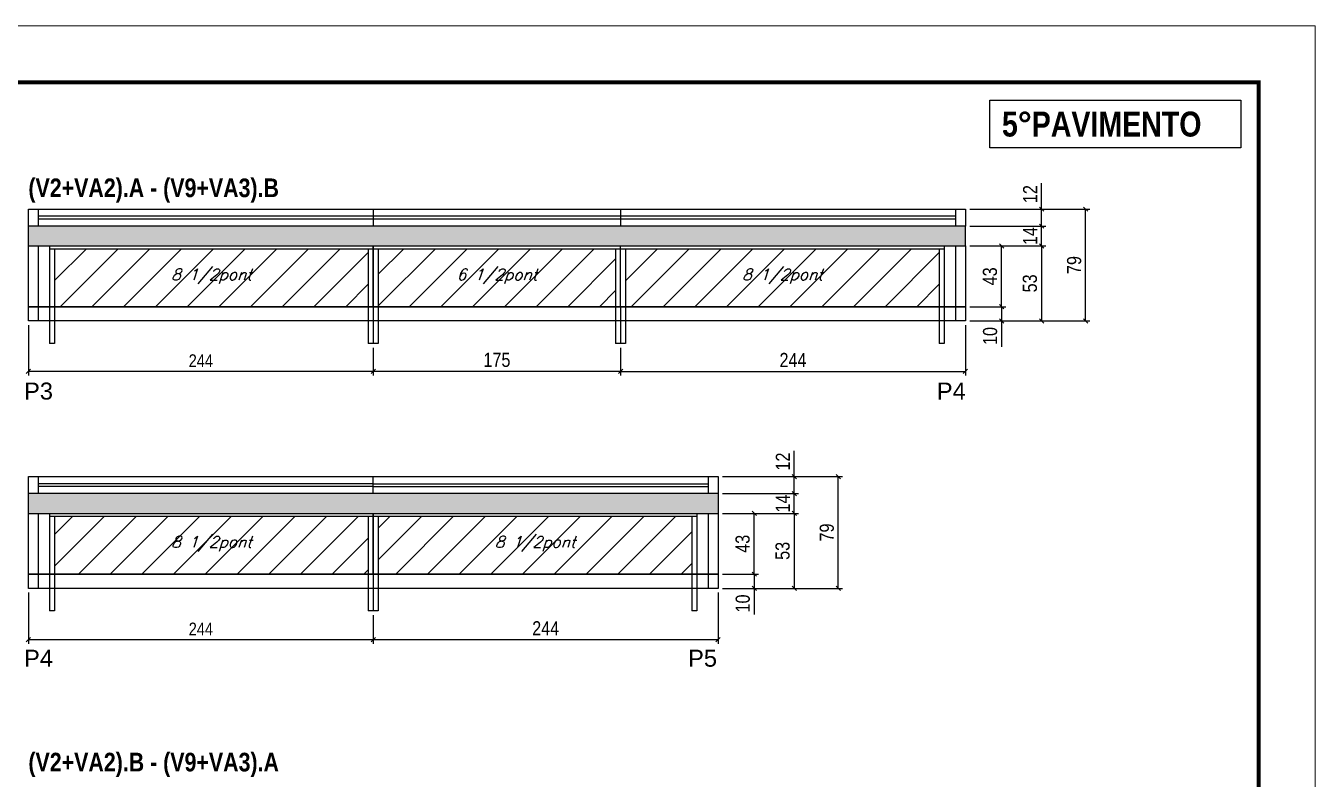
# Model space of a CAD drawing. Extents: x 3330 to 22105, y 1197 to 30204.
# Drawn here: x 18187 to 19100, y 21240 to 21773 of the extents above; entities that cross this region are included whole.
import ezdxf

# ---------------------------------------------------------------- set-up
doc = ezdxf.new("R2010")
doc.units = 0
doc.linetypes.add('DASHED', pattern=[0.75, 0.5, -0.25])
for name, color, linetype in [('5', 5, 'Continuous'), ('COTA', 241, 'Continuous'), ('NOMENCLATURA', 7, 'Continuous'), ('Painéis', 200, 'Continuous'), ('SARR_2.2x7', 40, 'Continuous'), ('SARR_3.5x7', 81, 'Continuous'), ('SARR_EDITAR', 141, 'Continuous'), ('texto', 7, 'Continuous')]:
    doc.layers.add(name, color=color, linetype=linetype)
for name, color, linetype, lineweight in [('Folhas', 255, 'Continuous', 9), ('Hachura', 251, 'Continuous', 9), ('SARRAFO DE PRESSAO', 251, 'DASHED', 9)]:
    doc.layers.add(name, color=color, linetype=linetype, lineweight=lineweight)
doc.styles.add('COTA TECNICA', font='techl___.ttf', dxfattribs={"height": 10})
doc.styles.add('COTA TECNICA-50', font='techl___.ttf', dxfattribs={"height": 9})
doc.styles.add('Romans', font='romans.shx')
doc.styles.get("Standard").update_dxf_attribs({"font": 'arial.ttf'})
doc.styles.add('TECNICA', font='techb___.ttf', dxfattribs={"height": 10})
doc.dimstyles.new('COTA PAINEL-50', dxfattribs={"dimtxt": 9, "dimasz": 3, "dimexe": 3, "dimexo": 3, "dimgap": 3, "dimtad": 1, "dimdec": 1, "dimzin": 12, "dimdsep": 46, "dimtxsty": 'COTA TECNICA-50', "dimblk1": 'OBLIQUE', "dimblk2": 'OBLIQUE', "dimsah": 1, "dimcen": 0.9, "dimclrd": 4, "dimclre": 4, "dimclrt": 240, "dimadec": 1, "dimazin": 3, "dimtfac": 1, "dimtdec": 1, "dimtmove": 0, "dimatfit": 3, "dimfxl": 1, "dimtolj": 1, "dimtzin": 12, "dimarcsym": 0})
doc.dimstyles.new('PAINEL', dxfattribs={"dimtxt": 10, "dimasz": 3, "dimexe": 3, "dimexo": 3, "dimgap": 3, "dimtad": 1, "dimdec": 1, "dimzin": 12, "dimdsep": 46, "dimtxsty": 'COTA TECNICA', "dimblk1": 'OBLIQUE', "dimblk2": 'OBLIQUE', "dimsah": 1, "dimcen": 0.9, "dimclrd": 4, "dimclre": 4, "dimclrt": 240, "dimadec": 1, "dimazin": 3, "dimtfac": 1, "dimtdec": 1, "dimtmove": 0, "dimatfit": 3, "dimfxl": 1, "dimtolj": 1, "dimtzin": 12, "dimarcsym": 0})
pattern_1 = [(45, (-116174.941, -6575.657), (-11.2253202, 11.2253202), [])]
pattern_2 = [(50, (-116174.9415, -6575.6573), (5.46554007, -0.47817257), [0.5715, -6.2865]), (355, (-116174.9415, -6575.657), (-1.05730264, 5.73170536), [0.4572, -5.02921753]), (100.4514447, (-116174.486, -6575.697), (4.40823741, 5.25353256), [0.48570026, -5.34270734]), (46.1842, (-116174.9415, -6574.133), (8.13237123, -1.26126984), [0.85725, -9.42975]), (96.6355576, (-116174.264, -6574.238), (7.122124, 7.42278374), [0.7285507, -8.01406824]), (351.184151, (-116174.9415, -6574.133), (7.122124, 7.42278374), [0.685799, -7.54379196]), (21, (-116174.1795, -6574.5143), (4.54843174, -3.06795595), [0.5715, -6.2865]), (326, (-116174.1795, -6574.514), (1.85406085, 5.52563898), [0.4572, -5.0292]), (71.451445, (-116173.8004, -6574.77), (6.40249258, 2.45768307), [0.48570026, -5.34269813]), (37.5, (-116174.9415, -6575.6573), (0.092658098, 2.536651166), [0, -4.96824, 0, -5.1054, 0, -5.04825]), (7.5, (-116174.9415, -6575.6573), (2.004589875, 3.005417245), [0, -2.91084, 0, -4.85394, 0, -1.92405]), (327.5, (-116176.6407, -6575.6573), (4.067717855, -0.17186232), [0, -1.905, 0, -5.9436, 0, -7.8867]), (317.5, (-116177.4027, -6575.6573), (4.44387544, 0.76279473), [0, -2.4765, 0, -3.94716, 0, -5.6007])]

# ---------------------------------------------------------------- blocks, each defined once
blk = doc.blocks.new('9999999999')
at = {"layer": 'Folhas'}
blk.add_lwpolyline([(98138.98, 34190.21), (99623.98, 34190.21), (99623.98, 35240.21), (98138.98, 35240.21)], close=True, dxfattribs=at)
at = {"layer": 'Folhas', "color": 30, "const_width": 3}
blk.add_lwpolyline([(98213.98, 34230.21), (99583.98, 34230.21), (99583.98, 35200.21), (98213.98, 35200.21)], close=True, dxfattribs=at)
blk = doc.blocks.new('_Oblique')
at = {"color": 0, "linetype": 'ByBlock', "lineweight": -2}
blk.add_line((-0.5, -0.5), (0.5, 0.5), dxfattribs=at)
blk = doc.blocks.new('*D2646')
at = {"layer": 'COTA', "color": 4, "linetype": 'ByBlock', "lineweight": -2, "transparency": 16777216}
for p, q in [((18189.07, 21561.39), (18189.07, 21525.66)), ((18433.07, 21545.39), (18433.07, 21525.66)), ((18433.07, 21528.66), (18189.07, 21528.66))]:
    blk.add_line(p, q, dxfattribs=at)
at = {"layer": 'Defpoints', "color": 0, "linetype": 'ByBlock', "transparency": 16777216}
for p in [(18189.07, 21564.39), (18433.07, 21548.39), (18189.07, 21528.66)]:
    blk.add_point(p, dxfattribs=at)
at = {"layer": 'COTA', "color": 4, "linetype": 'ByBlock', "lineweight": -2, "transparency": 16777216, "xscale": 3, "yscale": 3, "zscale": 3, "rotation": 180}
blk.add_blockref('_Oblique', (18189.07, 21528.66), dxfattribs=at)
at = {"layer": 'COTA', "color": 4, "linetype": 'ByBlock', "lineweight": -2, "transparency": 16777216, "xscale": 3, "yscale": 3, "zscale": 3}
blk.add_blockref('_Oblique', (18433.07, 21528.66), dxfattribs=at)
at = {"layer": 'COTA', "color": 240, "linetype": 'ByBlock', "transparency": 16777216, "insert": (18311.07, 21536.23), "char_height": 9, "attachment_point": 5, "style": 'COTA TECNICA-50'}
blk.add_mtext('\\A1;244', dxfattribs=at)
blk = doc.blocks.new('*D2647')
at = {"layer": 'COTA', "color": 4, "linetype": 'ByBlock', "lineweight": -2, "transparency": 16777216}
for p, q in [((18433.07, 21545.39), (18433.07, 21525.66)), ((18608.07, 21545.39), (18608.07, 21525.66)), ((18608.07, 21528.66), (18433.07, 21528.66))]:
    blk.add_line(p, q, dxfattribs=at)
at = {"layer": 'Defpoints', "color": 0, "linetype": 'ByBlock', "transparency": 16777216}
for p in [(18433.07, 21548.39), (18608.07, 21548.39), (18433.07, 21528.66)]:
    blk.add_point(p, dxfattribs=at)
at = {"layer": 'COTA', "color": 4, "linetype": 'ByBlock', "lineweight": -2, "transparency": 16777216, "xscale": 3, "yscale": 3, "zscale": 3, "rotation": 180}
blk.add_blockref('_Oblique', (18433.07, 21528.66), dxfattribs=at)
at = {"layer": 'COTA', "color": 4, "linetype": 'ByBlock', "lineweight": -2, "transparency": 16777216, "xscale": 3, "yscale": 3, "zscale": 3}
blk.add_blockref('_Oblique', (18608.07, 21528.66), dxfattribs=at)
at = {"layer": 'COTA', "color": 240, "linetype": 'ByBlock', "transparency": 16777216, "insert": (18520.57, 21536.77), "char_height": 10, "attachment_point": 5, "style": 'COTA TECNICA'}
blk.add_mtext('\\A1;175', dxfattribs=at)
blk = doc.blocks.new('*D2093')
at = {"layer": 'COTA', "color": 4, "linetype": 'ByBlock', "lineweight": -2, "transparency": 16777216}
for p, q in [((18852.07, 21561.39), (18852.07, 21525.66)), ((18608.07, 21545.39), (18608.07, 21525.66)), ((18608.07, 21528.66), (18852.07, 21528.66))]:
    blk.add_line(p, q, dxfattribs=at)
at = {"layer": 'Defpoints', "color": 0, "linetype": 'ByBlock', "transparency": 16777216}
for p in [(18852.07, 21564.39), (18608.07, 21548.39), (18852.07, 21528.66)]:
    blk.add_point(p, dxfattribs=at)
at = {"layer": 'COTA', "color": 4, "linetype": 'ByBlock', "lineweight": -2, "transparency": 16777216, "xscale": 3, "yscale": 3, "zscale": 3, "rotation": 180}
blk.add_blockref('_Oblique', (18608.07, 21528.66), dxfattribs=at)
at = {"layer": 'COTA', "color": 4, "linetype": 'ByBlock', "lineweight": -2, "transparency": 16777216, "xscale": 3, "yscale": 3, "zscale": 3}
blk.add_blockref('_Oblique', (18852.07, 21528.66), dxfattribs=at)
at = {"layer": 'COTA', "color": 240, "linetype": 'ByBlock', "transparency": 16777216, "insert": (18730.07, 21536.73), "char_height": 10, "attachment_point": 5, "style": 'COTA TECNICA'}
blk.add_mtext('\\A1;244', dxfattribs=at)
blk = doc.blocks.new('*D2094')
at = {"layer": 'COTA', "color": 4, "linetype": 'ByBlock', "lineweight": -2, "transparency": 16777216}
for p, q in [((18855.07, 21617.39), (18908.93, 21617.39)), ((18905.93, 21617.39), (18905.93, 21564.39)), ((18855.07, 21564.39), (18908.93, 21564.39))]:
    blk.add_line(p, q, dxfattribs=at)
at = {"layer": 'Defpoints', "color": 0, "linetype": 'ByBlock', "transparency": 16777216}
for p in [(18852.07, 21617.39), (18852.07, 21564.39), (18905.93, 21564.39)]:
    blk.add_point(p, dxfattribs=at)
at = {"layer": 'COTA', "color": 4, "linetype": 'ByBlock', "lineweight": -2, "transparency": 16777216, "xscale": 3, "yscale": 3, "zscale": 3}
for p, rotation in [((18905.93, 21617.39), 90), ((18905.93, 21564.39), 270)]:
    blk.add_blockref('_Oblique', p, dxfattribs=dict(at, rotation=rotation))
at = {"layer": 'COTA', "color": 240, "linetype": 'ByBlock', "transparency": 16777216, "insert": (18897.72, 21590.89), "char_height": 10, "attachment_point": 5, "rotation": 90, "style": 'COTA TECNICA'}
blk.add_mtext('\\A1;53', dxfattribs=at)
blk = doc.blocks.new('*D2095')
at = {"layer": 'COTA', "color": 4, "linetype": 'ByBlock', "lineweight": -2, "transparency": 16777216}
for p, q in [((18189.07, 21372.22), (18189.07, 21335.9)), ((18433.07, 21356.22), (18433.07, 21335.9)), ((18433.07, 21338.9), (18189.07, 21338.9))]:
    blk.add_line(p, q, dxfattribs=at)
at = {"layer": 'Defpoints', "color": 0, "linetype": 'ByBlock', "transparency": 16777216}
for p in [(18189.07, 21375.22), (18433.07, 21359.22), (18189.07, 21338.9)]:
    blk.add_point(p, dxfattribs=at)
at = {"layer": 'COTA', "color": 4, "linetype": 'ByBlock', "lineweight": -2, "transparency": 16777216, "xscale": 3, "yscale": 3, "zscale": 3, "rotation": 180}
blk.add_blockref('_Oblique', (18189.07, 21338.9), dxfattribs=at)
at = {"layer": 'COTA', "color": 4, "linetype": 'ByBlock', "lineweight": -2, "transparency": 16777216, "xscale": 3, "yscale": 3, "zscale": 3}
blk.add_blockref('_Oblique', (18433.07, 21338.9), dxfattribs=at)
at = {"layer": 'COTA', "color": 240, "linetype": 'ByBlock', "transparency": 16777216, "insert": (18311.07, 21346.46), "char_height": 9, "attachment_point": 5, "style": 'COTA TECNICA-50'}
blk.add_mtext('\\A1;244', dxfattribs=at)
blk = doc.blocks.new('*D2096')
at = {"layer": 'COTA', "color": 4, "linetype": 'ByBlock', "lineweight": -2, "transparency": 16777216}
for p, q in [((18677.07, 21372.22), (18677.07, 21335.9)), ((18433.07, 21356.22), (18433.07, 21335.9)), ((18677.07, 21338.9), (18433.07, 21338.9))]:
    blk.add_line(p, q, dxfattribs=at)
at = {"layer": 'Defpoints', "color": 0, "linetype": 'ByBlock', "transparency": 16777216}
for p in [(18677.07, 21375.22), (18433.07, 21359.22), (18433.07, 21338.9)]:
    blk.add_point(p, dxfattribs=at)
at = {"layer": 'COTA', "color": 4, "linetype": 'ByBlock', "lineweight": -2, "transparency": 16777216, "xscale": 3, "yscale": 3, "zscale": 3, "rotation": 180}
blk.add_blockref('_Oblique', (18433.07, 21338.9), dxfattribs=at)
at = {"layer": 'COTA', "color": 4, "linetype": 'ByBlock', "lineweight": -2, "transparency": 16777216, "xscale": 3, "yscale": 3, "zscale": 3}
blk.add_blockref('_Oblique', (18677.07, 21338.9), dxfattribs=at)
at = {"layer": 'COTA', "color": 240, "linetype": 'ByBlock', "transparency": 16777216, "insert": (18555.07, 21346.97), "char_height": 10, "attachment_point": 5, "style": 'COTA TECNICA'}
blk.add_mtext('\\A1;244', dxfattribs=at)
blk = doc.blocks.new('*D2097')
at = {"layer": 'COTA', "color": 4, "linetype": 'ByBlock', "lineweight": -2, "transparency": 16777216}
for p, q in [((18855.07, 21617.39), (18880.67, 21617.39)), ((18877.67, 21574.39), (18877.67, 21617.39)), ((18855.07, 21574.39), (18880.67, 21574.39))]:
    blk.add_line(p, q, dxfattribs=at)
at = {"layer": 'Defpoints', "color": 0, "linetype": 'ByBlock', "transparency": 16777216}
for p in [(18852.07, 21617.39), (18877.67, 21617.39), (18852.07, 21574.39)]:
    blk.add_point(p, dxfattribs=at)
at = {"layer": 'COTA', "color": 4, "linetype": 'ByBlock', "lineweight": -2, "transparency": 16777216, "xscale": 3, "yscale": 3, "zscale": 3}
for p, rotation in [((18877.67, 21617.39), 90), ((18877.67, 21574.39), 270)]:
    blk.add_blockref('_Oblique', p, dxfattribs=dict(at, rotation=rotation))
at = {"layer": 'COTA', "color": 240, "linetype": 'ByBlock', "transparency": 16777216, "insert": (18869.45, 21595.89), "char_height": 10, "attachment_point": 5, "rotation": 90, "style": 'COTA TECNICA'}
blk.add_mtext('\\A1;43', dxfattribs=at)
blk = doc.blocks.new('*D2098')
at = {"layer": 'COTA', "color": 4, "linetype": 'ByBlock', "lineweight": -2, "transparency": 16777216}
for p, q in [((18855.07, 21574.39), (18880.67, 21574.39)), ((18877.67, 21574.39), (18877.67, 21564.39)), ((18855.07, 21564.39), (18880.67, 21564.39)), ((18877.67, 21564.39), (18877.67, 21545.96))]:
    blk.add_line(p, q, dxfattribs=at)
at = {"layer": 'Defpoints', "color": 0, "linetype": 'ByBlock', "transparency": 16777216}
for p in [(18852.07, 21574.39), (18852.07, 21564.39), (18877.67, 21564.39)]:
    blk.add_point(p, dxfattribs=at)
at = {"layer": 'COTA', "color": 4, "linetype": 'ByBlock', "lineweight": -2, "transparency": 16777216, "xscale": 3, "yscale": 3, "zscale": 3}
for p, rotation in [((18877.67, 21574.39), 90), ((18877.67, 21564.39), 270)]:
    blk.add_blockref('_Oblique', p, dxfattribs=dict(at, rotation=rotation))
at = {"layer": 'COTA', "color": 240, "linetype": 'ByBlock', "transparency": 16777216, "insert": (18869.56, 21553.68), "char_height": 10, "attachment_point": 5, "rotation": 90, "style": 'COTA TECNICA'}
blk.add_mtext('\\A1;10', dxfattribs=at)
blk = doc.blocks.new('*D2101')
at = {"layer": 'COTA', "color": 4, "linetype": 'ByBlock', "lineweight": -2, "transparency": 16777216}
for p, q in [((18855.07, 21631.39), (18908.93, 21631.39)), ((18905.93, 21617.39), (18905.93, 21631.39)), ((18855.07, 21617.39), (18908.93, 21617.39))]:
    blk.add_line(p, q, dxfattribs=at)
at = {"layer": 'Defpoints', "color": 0, "linetype": 'ByBlock', "transparency": 16777216}
for p in [(18852.07, 21631.39), (18905.93, 21631.39), (18852.07, 21617.39)]:
    blk.add_point(p, dxfattribs=at)
at = {"layer": 'COTA', "color": 4, "linetype": 'ByBlock', "lineweight": -2, "transparency": 16777216, "xscale": 3, "yscale": 3, "zscale": 3}
for p, rotation in [((18905.93, 21631.39), 90), ((18905.93, 21617.39), 270)]:
    blk.add_blockref('_Oblique', p, dxfattribs=dict(at, rotation=rotation))
at = {"layer": 'COTA', "color": 240, "linetype": 'ByBlock', "transparency": 16777216, "insert": (18897.86, 21624.39), "char_height": 10, "attachment_point": 5, "rotation": 90, "style": 'COTA TECNICA'}
blk.add_mtext('\\A1;14', dxfattribs=at)
blk = doc.blocks.new('*D2102')
at = {"layer": 'COTA', "color": 4, "linetype": 'ByBlock', "lineweight": -2, "transparency": 16777216}
for p, q in [((18905.93, 21643.39), (18905.93, 21661.7)), ((18855.07, 21643.39), (18908.93, 21643.39)), ((18905.93, 21631.39), (18905.93, 21643.39)), ((18855.07, 21631.39), (18908.93, 21631.39))]:
    blk.add_line(p, q, dxfattribs=at)
at = {"layer": 'Defpoints', "color": 0, "linetype": 'ByBlock', "transparency": 16777216}
for p in [(18852.07, 21643.39), (18905.93, 21643.39), (18852.07, 21631.39)]:
    blk.add_point(p, dxfattribs=at)
at = {"layer": 'COTA', "color": 4, "linetype": 'ByBlock', "lineweight": -2, "transparency": 16777216, "xscale": 3, "yscale": 3, "zscale": 3}
for p, rotation in [((18905.93, 21643.39), 90), ((18905.93, 21631.39), 270)]:
    blk.add_blockref('_Oblique', p, dxfattribs=dict(at, rotation=rotation))
at = {"layer": 'COTA', "color": 240, "linetype": 'ByBlock', "transparency": 16777216, "insert": (18897.88, 21654.05), "char_height": 10, "attachment_point": 5, "rotation": 90, "style": 'COTA TECNICA'}
blk.add_mtext('\\A1;12', dxfattribs=at)
blk = doc.blocks.new('*D2103')
at = {"layer": 'COTA', "color": 4, "linetype": 'ByBlock', "lineweight": -2, "transparency": 16777216}
for p, q in [((18855.07, 21643.39), (18940.12, 21643.39)), ((18937.12, 21564.39), (18937.12, 21643.39)), ((18855.07, 21564.39), (18940.12, 21564.39))]:
    blk.add_line(p, q, dxfattribs=at)
at = {"layer": 'Defpoints', "color": 0, "linetype": 'ByBlock', "transparency": 16777216}
for p in [(18852.07, 21643.39), (18937.12, 21643.39), (18852.07, 21564.39)]:
    blk.add_point(p, dxfattribs=at)
at = {"layer": 'COTA', "color": 4, "linetype": 'ByBlock', "lineweight": -2, "transparency": 16777216, "xscale": 3, "yscale": 3, "zscale": 3}
for p, rotation in [((18937.12, 21643.39), 90), ((18937.12, 21564.39), 270)]:
    blk.add_blockref('_Oblique', p, dxfattribs=dict(at, rotation=rotation))
at = {"layer": 'COTA', "color": 240, "linetype": 'ByBlock', "transparency": 16777216, "insert": (18929.02, 21603.89), "char_height": 10, "attachment_point": 5, "rotation": 90, "style": 'COTA TECNICA'}
blk.add_mtext('\\A1;79', dxfattribs=at)
blk = doc.blocks.new('*D2131')
at = {"layer": 'COTA', "color": 4, "linetype": 'ByBlock', "lineweight": -2, "transparency": 16777216}
for p, q in [((18680.07, 21428.22), (18733.93, 21428.22)), ((18730.93, 21428.22), (18730.93, 21375.22)), ((18680.07, 21375.22), (18733.93, 21375.22))]:
    blk.add_line(p, q, dxfattribs=at)
at = {"layer": 'Defpoints', "color": 0, "linetype": 'ByBlock', "transparency": 16777216}
for p in [(18677.07, 21428.22), (18677.07, 21375.22), (18730.93, 21375.22)]:
    blk.add_point(p, dxfattribs=at)
at = {"layer": 'COTA', "color": 4, "linetype": 'ByBlock', "lineweight": -2, "transparency": 16777216, "xscale": 3, "yscale": 3, "zscale": 3}
for p, rotation in [((18730.93, 21428.22), 90), ((18730.93, 21375.22), 270)]:
    blk.add_blockref('_Oblique', p, dxfattribs=dict(at, rotation=rotation))
at = {"layer": 'COTA', "color": 240, "linetype": 'ByBlock', "transparency": 16777216, "insert": (18722.72, 21401.72), "char_height": 10, "attachment_point": 5, "rotation": 90, "style": 'COTA TECNICA'}
blk.add_mtext('\\A1;53', dxfattribs=at)
blk = doc.blocks.new('*D2132')
at = {"layer": 'COTA', "color": 4, "linetype": 'ByBlock', "lineweight": -2, "transparency": 16777216}
for p, q in [((18680.07, 21428.22), (18705.67, 21428.22)), ((18702.67, 21385.22), (18702.67, 21428.22)), ((18680.07, 21385.22), (18705.67, 21385.22))]:
    blk.add_line(p, q, dxfattribs=at)
at = {"layer": 'Defpoints', "color": 0, "linetype": 'ByBlock', "transparency": 16777216}
for p in [(18677.07, 21428.22), (18702.67, 21428.22), (18677.07, 21385.22)]:
    blk.add_point(p, dxfattribs=at)
at = {"layer": 'COTA', "color": 4, "linetype": 'ByBlock', "lineweight": -2, "transparency": 16777216, "xscale": 3, "yscale": 3, "zscale": 3}
for p, rotation in [((18702.67, 21428.22), 90), ((18702.67, 21385.22), 270)]:
    blk.add_blockref('_Oblique', p, dxfattribs=dict(at, rotation=rotation))
at = {"layer": 'COTA', "color": 240, "linetype": 'ByBlock', "transparency": 16777216, "insert": (18694.45, 21406.72), "char_height": 10, "attachment_point": 5, "rotation": 90, "style": 'COTA TECNICA'}
blk.add_mtext('\\A1;43', dxfattribs=at)
blk = doc.blocks.new('*D2133')
at = {"layer": 'COTA', "color": 4, "linetype": 'ByBlock', "lineweight": -2, "transparency": 16777216}
for p, q in [((18680.07, 21385.22), (18705.67, 21385.22)), ((18702.67, 21385.22), (18702.67, 21375.22)), ((18680.07, 21375.22), (18705.67, 21375.22)), ((18702.67, 21375.22), (18702.67, 21356.79))]:
    blk.add_line(p, q, dxfattribs=at)
at = {"layer": 'Defpoints', "color": 0, "linetype": 'ByBlock', "transparency": 16777216}
for p in [(18677.07, 21385.22), (18677.07, 21375.22), (18702.67, 21375.22)]:
    blk.add_point(p, dxfattribs=at)
at = {"layer": 'COTA', "color": 4, "linetype": 'ByBlock', "lineweight": -2, "transparency": 16777216, "xscale": 3, "yscale": 3, "zscale": 3}
for p, rotation in [((18702.67, 21385.22), 90), ((18702.67, 21375.22), 270)]:
    blk.add_blockref('_Oblique', p, dxfattribs=dict(at, rotation=rotation))
at = {"layer": 'COTA', "color": 240, "linetype": 'ByBlock', "transparency": 16777216, "insert": (18694.56, 21364.51), "char_height": 10, "attachment_point": 5, "rotation": 90, "style": 'COTA TECNICA'}
blk.add_mtext('\\A1;10', dxfattribs=at)
blk = doc.blocks.new('*D2134')
at = {"layer": 'COTA', "color": 4, "linetype": 'ByBlock', "lineweight": -2, "transparency": 16777216}
for p, q in [((18680.07, 21442.22), (18733.93, 21442.22)), ((18730.93, 21428.22), (18730.93, 21442.22)), ((18680.07, 21428.22), (18733.93, 21428.22))]:
    blk.add_line(p, q, dxfattribs=at)
at = {"layer": 'Defpoints', "color": 0, "linetype": 'ByBlock', "transparency": 16777216}
for p in [(18677.07, 21442.22), (18730.93, 21442.22), (18677.07, 21428.22)]:
    blk.add_point(p, dxfattribs=at)
at = {"layer": 'COTA', "color": 4, "linetype": 'ByBlock', "lineweight": -2, "transparency": 16777216, "xscale": 3, "yscale": 3, "zscale": 3}
for p, rotation in [((18730.93, 21442.22), 90), ((18730.93, 21428.22), 270)]:
    blk.add_blockref('_Oblique', p, dxfattribs=dict(at, rotation=rotation))
at = {"layer": 'COTA', "color": 240, "linetype": 'ByBlock', "transparency": 16777216, "insert": (18722.86, 21435.22), "char_height": 10, "attachment_point": 5, "rotation": 90, "style": 'COTA TECNICA'}
blk.add_mtext('\\A1;14', dxfattribs=at)
blk = doc.blocks.new('*D2135')
at = {"layer": 'COTA', "color": 4, "linetype": 'ByBlock', "lineweight": -2, "transparency": 16777216}
for p, q in [((18730.93, 21454.22), (18730.93, 21472.53)), ((18680.07, 21454.22), (18733.93, 21454.22)), ((18730.93, 21442.22), (18730.93, 21454.22)), ((18680.07, 21442.22), (18733.93, 21442.22))]:
    blk.add_line(p, q, dxfattribs=at)
at = {"layer": 'Defpoints', "color": 0, "linetype": 'ByBlock', "transparency": 16777216}
for p in [(18677.07, 21454.22), (18730.93, 21454.22), (18677.07, 21442.22)]:
    blk.add_point(p, dxfattribs=at)
at = {"layer": 'COTA', "color": 4, "linetype": 'ByBlock', "lineweight": -2, "transparency": 16777216, "xscale": 3, "yscale": 3, "zscale": 3}
for p, rotation in [((18730.93, 21454.22), 90), ((18730.93, 21442.22), 270)]:
    blk.add_blockref('_Oblique', p, dxfattribs=dict(at, rotation=rotation))
at = {"layer": 'COTA', "color": 240, "linetype": 'ByBlock', "transparency": 16777216, "insert": (18722.88, 21464.88), "char_height": 10, "attachment_point": 5, "rotation": 90, "style": 'COTA TECNICA'}
blk.add_mtext('\\A1;12', dxfattribs=at)
blk = doc.blocks.new('*D2136')
at = {"layer": 'COTA', "color": 4, "linetype": 'ByBlock', "lineweight": -2, "transparency": 16777216}
for p, q in [((18680.07, 21454.22), (18765.12, 21454.22)), ((18762.12, 21375.22), (18762.12, 21454.22)), ((18680.07, 21375.22), (18765.12, 21375.22))]:
    blk.add_line(p, q, dxfattribs=at)
at = {"layer": 'Defpoints', "color": 0, "linetype": 'ByBlock', "transparency": 16777216}
for p in [(18677.07, 21454.22), (18762.12, 21454.22), (18677.07, 21375.22)]:
    blk.add_point(p, dxfattribs=at)
at = {"layer": 'COTA', "color": 4, "linetype": 'ByBlock', "lineweight": -2, "transparency": 16777216, "xscale": 3, "yscale": 3, "zscale": 3}
for p, rotation in [((18762.12, 21454.22), 90), ((18762.12, 21375.22), 270)]:
    blk.add_blockref('_Oblique', p, dxfattribs=dict(at, rotation=rotation))
at = {"layer": 'COTA', "color": 240, "linetype": 'ByBlock', "transparency": 16777216, "insert": (18754.02, 21414.72), "char_height": 10, "attachment_point": 5, "rotation": 90, "style": 'COTA TECNICA'}
blk.add_mtext('\\A1;79', dxfattribs=at)

msp = doc.modelspace()

# ---------------------------------------------------------------- hatches: boundary and pattern name
at = {"layer": 'COTA', "linetype": 'ByBlock'}
h = msp.add_hatch(dxfattribs=at)
h.set_pattern_fill('AR-CONC', color=256, scale=0.03)
h.set_pattern_definition(pattern_2)
h.paths.add_polyline_path([(18852.07, 21617.39), (18852.07, 21631.39), (18189.07, 21631.39), (18189.07, 21617.39), (18433.07, 21617.39)])
h = msp.add_hatch(dxfattribs=at)
h.set_pattern_fill('AR-CONC', color=256, scale=0.03)
h.set_pattern_definition(pattern_2)
h.paths.add_polyline_path([(18189.07, 21442.22), (18189.07, 21428.22), (18433.07, 21428.22), (18677.07, 21428.22), (18677.07, 21442.22)])
at = {"layer": 'Hachura', "linetype": 'ByBlock'}
h = msp.add_hatch(dxfattribs=at)
h.set_pattern_fill('ANSI31', color=256, scale=5)
h.set_pattern_definition(pattern_1)
h.paths.add_polyline_path([(18429.57, 21574.39), (18429.57, 21615.19), (18207.57, 21615.19), (18207.57, 21574.39)])
h.paths.add_polyline_path([(18436.57, 21615.19), (18436.57, 21574.39), (18604.57, 21574.39), (18604.57, 21615.19)])
h.paths.add_polyline_path([(18833.57, 21574.39), (18833.57, 21615.19), (18611.57, 21615.19), (18611.57, 21574.39)])
h = msp.add_hatch(dxfattribs=at)
h.set_pattern_fill('ANSI31', color=256, scale=5)
h.set_pattern_definition(pattern_1)
h.paths.add_polyline_path([(18207.57, 21426.02), (18207.57, 21385.22), (18429.57, 21385.22), (18429.57, 21426.02)])
h.paths.add_polyline_path([(18658.57, 21385.22), (18658.57, 21426.02), (18436.57, 21426.02), (18436.57, 21385.22)])

# ---------------------------------------------------------------- linework, layer by layer
at = {"layer": 'COTA', "linetype": 'ByBlock'}
for p, q in [((18189.07, 21617.39), (18189.07, 21631.39)), ((18852.07, 21617.39), (18852.07, 21631.39)), ((18433.07, 21564.39), (18433.07, 21548.39)), ((18608.07, 21564.39), (18608.07, 21548.39)), ((18207.57, 21548.39), (18204.07, 21548.39)), ((18436.57, 21548.39), (18429.57, 21548.39)), ((18611.57, 21548.39), (18604.57, 21548.39)), ((18837.07, 21548.39), (18833.57, 21548.39)), ((18189.07, 21428.22), (18189.07, 21442.22)), ((18677.07, 21442.22), (18677.07, 21428.22)), ((18433.07, 21375.22), (18433.07, 21359.22)), ((18207.57, 21359.22), (18204.07, 21359.22)), ((18436.57, 21359.22), (18429.57, 21359.22)), ((18662.07, 21359.22), (18658.57, 21359.22))]:
    msp.add_line(p, q, dxfattribs=at)
at = {"layer": 'NOMENCLATURA'}
msp.add_lwpolyline([(18869.33, 21720.59), (19046.86, 21720.59), (19046.86, 21686.78), (18869.33, 21686.78)], close=True, dxfattribs=at)
at = {"layer": 'Painéis', "linetype": 'Continuous'}
for p, q in [((18433.07, 21643.39), (18433.07, 21631.39)), ((18608.07, 21643.39), (18608.07, 21631.39)), ((18433.07, 21574.39), (18433.07, 21617.39)), ((18608.07, 21574.39), (18608.07, 21617.39)), ((18433.07, 21574.39), (18433.07, 21564.39)), ((18608.07, 21574.39), (18608.07, 21564.39)), ((18433.07, 21442.22), (18433.07, 21454.22)), ((18433.07, 21385.22), (18433.07, 21428.22)), ((18433.07, 21385.22), (18433.07, 21375.22))]:
    msp.add_line(p, q, dxfattribs=at)
for points in [[(18189.07, 21643.39), (18852.07, 21643.39), (18852.07, 21631.39), (18189.07, 21631.39)], [(18189.07, 21617.39), (18433.07, 21617.39), (18433.07, 21574.39), (18189.07, 21574.39)], [(18433.07, 21617.39), (18852.07, 21617.39), (18852.07, 21574.39), (18433.07, 21574.39)], [(18189.07, 21574.39), (18852.07, 21574.39), (18852.07, 21564.39), (18189.07, 21564.39)], [(18189.07, 21454.22), (18677.07, 21454.22), (18677.07, 21442.22), (18189.07, 21442.22)], [(18189.07, 21428.22), (18433.07, 21428.22), (18433.07, 21385.22), (18189.07, 21385.22)], [(18433.07, 21428.22), (18677.07, 21428.22), (18677.07, 21385.22), (18433.07, 21385.22)], [(18189.07, 21385.22), (18677.07, 21385.22), (18677.07, 21375.22), (18189.07, 21375.22)]]:
    msp.add_lwpolyline(points, close=True, dxfattribs=at)
at = {"layer": 'SARR_2.2x7', "linetype": 'Continuous'}
for p, q in [((18196.07, 21643.39), (18196.07, 21631.39)), ((18845.07, 21643.39), (18845.07, 21631.39)), ((18196.07, 21617.39), (18196.07, 21574.39)), ((18433.07, 21615.19), (18204.07, 21615.19)), ((18608.07, 21615.19), (18433.07, 21615.19)), ((18837.07, 21615.19), (18608.07, 21615.19)), ((18845.07, 21617.39), (18845.07, 21574.39)), ((18196.07, 21574.39), (18196.07, 21564.39)), ((18845.07, 21574.39), (18845.07, 21564.39)), ((18196.07, 21454.22), (18196.07, 21442.22)), ((18670.07, 21454.22), (18670.07, 21442.22)), ((18196.07, 21428.22), (18196.07, 21385.22)), ((18433.07, 21426.02), (18204.07, 21426.02)), ((18662.07, 21426.02), (18433.07, 21426.02)), ((18670.07, 21428.22), (18670.07, 21385.22)), ((18196.07, 21385.22), (18196.07, 21375.22)), ((18670.07, 21385.22), (18670.07, 21375.22))]:
    msp.add_line(p, q, dxfattribs=at)
at = {"layer": 'SARR_3.5x7'}
for p, q in [((18204.07, 21617.39), (18204.07, 21548.39)), ((18207.57, 21615.19), (18207.57, 21548.39)), ((18429.57, 21615.19), (18429.57, 21548.39)), ((18436.57, 21615.19), (18436.57, 21548.39)), ((18604.57, 21615.19), (18604.57, 21548.39)), ((18611.57, 21615.19), (18611.57, 21548.39)), ((18833.57, 21615.19), (18833.57, 21548.39)), ((18837.07, 21617.39), (18837.07, 21548.39)), ((18204.07, 21428.22), (18204.07, 21359.22)), ((18207.57, 21426.02), (18207.57, 21359.22)), ((18429.57, 21426.02), (18429.57, 21359.22)), ((18436.57, 21426.02), (18436.57, 21359.22)), ((18658.57, 21426.02), (18658.57, 21359.22)), ((18662.07, 21428.22), (18662.07, 21359.22))]:
    msp.add_line(p, q, dxfattribs=at)
at = {"layer": 'SARR_EDITAR', "linetype": 'Continuous'}
for p, q in [((18433.07, 21638.39), (18196.07, 21638.39)), ((18433.07, 21636.39), (18196.07, 21636.39)), ((18608.07, 21638.39), (18433.07, 21638.39)), ((18608.07, 21636.39), (18433.07, 21636.39)), ((18845.07, 21638.39), (18608.07, 21638.39)), ((18845.07, 21636.39), (18608.07, 21636.39)), ((18433.07, 21449.22), (18196.07, 21449.22)), ((18433.07, 21449.22), (18670.07, 21449.22)), ((18433.07, 21447.22), (18196.07, 21447.22)), ((18433.07, 21447.22), (18670.07, 21447.22))]:
    msp.add_line(p, q, dxfattribs=at)

# ---------------------------------------------------------------- block references
at = {"layer": 'SARRAFO DE PRESSAO', "color": 6, "linetype": 'ByBlock'}
msp.add_blockref('9999999999', (-80524.42, -13467.11), dxfattribs=at)

# ---------------------------------------------------------------- texts
at = {"layer": '5', "linetype": 'Continuous'}
for s, p in [('P3', (18185.97, 21508.76)), ('P4', (18831.83, 21508.76)), ('P4', (18185.97, 21319.79)), ('P5', (18655.81, 21319.79))]:
    msp.add_text(s, height=12, rotation=359.99996, dxfattribs=at).set_placement(p)
at = {"layer": 'NOMENCLATURA', "style": 'TECNICA'}
for s, height, p in [('5°PAVIMENTO ', 17.6379, (18877.91, 21694.78)), ('(V2+VA2).A - (V9+VA3).B', 13.2, (18189.07, 21651.91)), ('(V2+VA2).B - (V9+VA3).A', 13.2, (18189.07, 21245.73))]:
    msp.add_text(s, height=height, dxfattribs=at).set_placement(p)
at = {"layer": 'texto', "color": 2, "char_height": 8, "attachment_point": 5, "style": 'Romans'}
for s, insert in [('{\\Q19;\\C256;8 1/2pont}', (18318.57, 21595.89)), ('{\\Q19;\\C256;6 1/2pont}', (18520.57, 21595.89)), ('{\\Q19;\\C256;8 1/2pont}', (18722.57, 21595.89)), ('{\\Q19;\\C256;8 1/2pont}', (18318.57, 21406.72)), ('{\\Q19;\\C256;8 1/2pont}', (18547.57, 21406.72))]:
    msp.add_mtext(s, dxfattribs=dict(at, insert=insert))

# ---------------------------------------------------------------- dimensions: what is measured, and where the dimension line sits
at = {"layer": 'COTA', "linetype": 'ByBlock'}
for base, p1, p2, picture, middle in [((18905.93, 21643.39), (18852.07, 21631.39), (18852.07, 21643.39), '*D2102', (18897.88, 21654.05)), ((18937.12, 21643.39), (18852.07, 21564.39), (18852.07, 21643.39), '*D2103', (18929.02, 21603.89)), ((18905.93, 21564.39), (18852.07, 21617.39), (18852.07, 21564.39), '*D2094', (18897.72, 21590.89)), ((18877.67, 21617.39), (18852.07, 21574.39), (18852.07, 21617.39), '*D2097', (18869.45, 21595.89)), ((18877.67, 21564.39), (18852.07, 21574.39), (18852.07, 21564.39), '*D2098', (18869.56, 21553.68)), ((18730.93, 21454.22), (18677.07, 21442.22), (18677.07, 21454.22), '*D2135', (18722.88, 21464.88)), ((18762.12, 21454.22), (18677.07, 21375.22), (18677.07, 21454.22), '*D2136', (18754.02, 21414.72)), ((18730.93, 21375.22), (18677.07, 21428.22), (18677.07, 21375.22), '*D2131', (18722.72, 21401.72)), ((18702.67, 21428.22), (18677.07, 21385.22), (18677.07, 21428.22), '*D2132', (18694.45, 21406.72)), ((18702.67, 21375.22), (18677.07, 21385.22), (18677.07, 21375.22), '*D2133', (18694.56, 21364.51))]:
    dim = msp.add_linear_dim(base=base, p1=p1, p2=p2, angle=90, dimstyle='PAINEL', dxfattribs=at)
    dim.commit()
    dim.dimension.update_dxf_attribs({"geometry": picture, "text_midpoint": middle})
for base, p1, p2, picture, middle in [((18905.93, 21631.39), (18852.07, 21617.39), (18852.07, 21631.39), '*D2101', (18905.93, 21624.39)), ((18730.93, 21442.22), (18677.07, 21428.22), (18677.07, 21442.22), '*D2134', (18730.93, 21435.22))]:
    dim = msp.add_linear_dim(base=base, p1=p1, p2=p2, angle=90, dimstyle='PAINEL', dxfattribs=at)
    dim.commit()
    dim.dimension.update_dxf_attribs({"geometry": picture, "text_midpoint": middle, "dimtype": 160})
for base, p1, p2, picture, middle in [((18189.07, 21528.66), (18433.07, 21548.39), (18189.07, 21564.39), '*D2646', (18311.07, 21536.23)), ((18189.07, 21338.9), (18433.07, 21359.22), (18189.07, 21375.22), '*D2095', (18311.07, 21346.46))]:
    dim = msp.add_linear_dim(base=base, p1=p1, p2=p2, angle=180, dimstyle='COTA PAINEL-50', override={"dimarcsym": 1}, dxfattribs=at)
    dim.commit()
    dim.dimension.update_dxf_attribs({"geometry": picture, "text_midpoint": middle})
for base, p1, p2, picture, middle in [((18852.07, 21528.66), (18608.07, 21548.39), (18852.07, 21564.39), '*D2093', (18730.07, 21536.73)), ((18433.07, 21528.66), (18608.07, 21548.39), (18433.07, 21548.39), '*D2647', (18520.57, 21536.77)), ((18433.07, 21338.9), (18677.07, 21375.22), (18433.07, 21359.22), '*D2096', (18555.07, 21346.97))]:
    dim = msp.add_linear_dim(base=base, p1=p1, p2=p2, dimstyle='PAINEL', dxfattribs=at)
    dim.commit()
    dim.dimension.update_dxf_attribs({"geometry": picture, "text_midpoint": middle})

doc.saveas('drawing.dxf')
